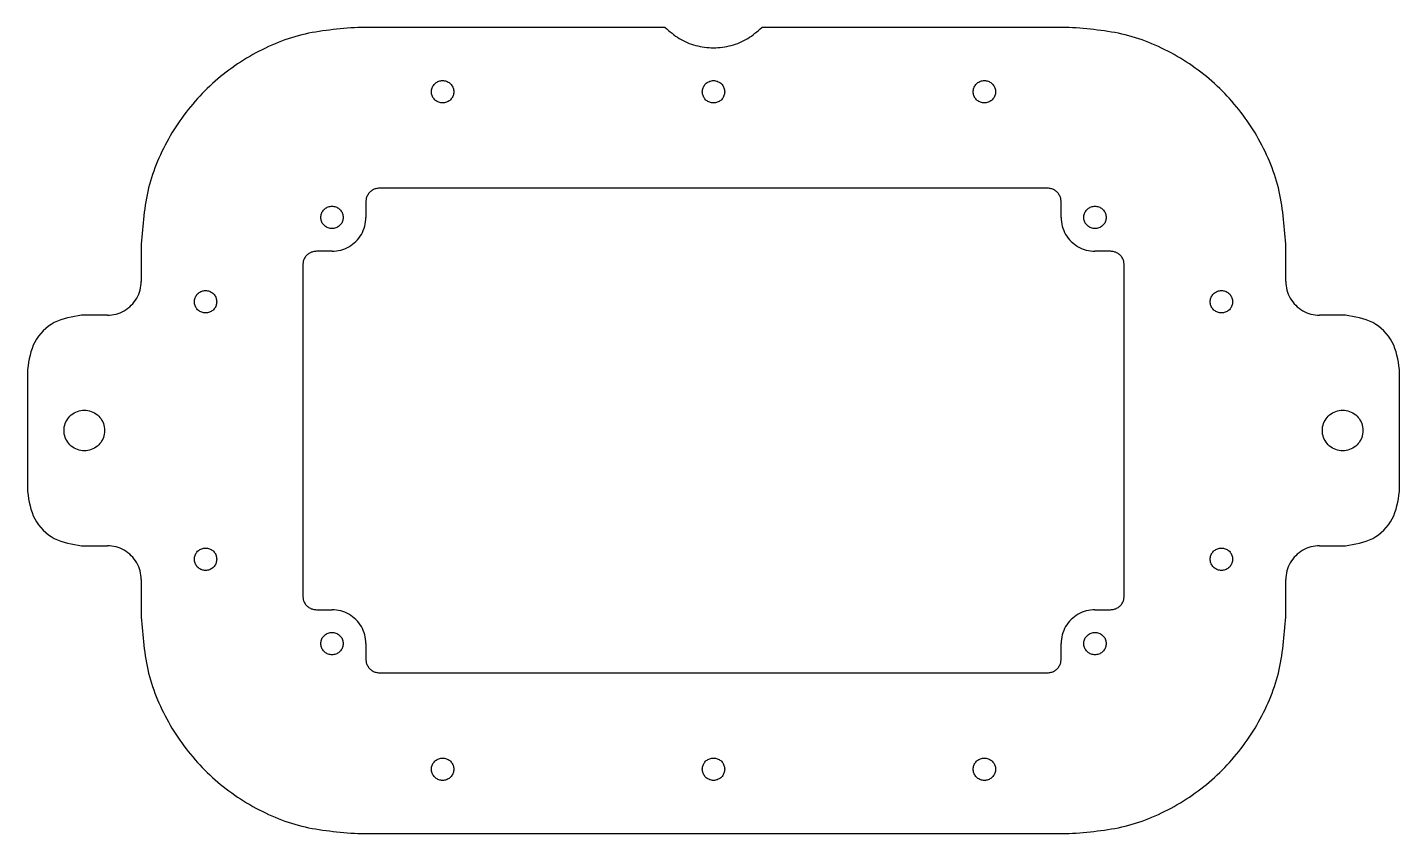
# Model space of a CAD drawing. Extents: x -101 to 101, y -60 to 60.
import ezdxf

# ---------------------------------------------------------------- set-up
doc = ezdxf.new("R2010")
doc.units = 0
doc.layers.get('0').update_dxf_attribs({"linetype": 'CONTINUOUS'})

msp = doc.modelspace()

# ---------------------------------------------------------------- linework, layer by layer
at = {"color": 7}
for p, q in [((-7.141428, 59.5), (-52.5, 59.5)), ((52.5, 59.5), (7.141428, 59.5)), ((-38.35, 50), (-38.35, 50)), ((1.65, 50), (1.65, 50)), ((41.65, 50), (41.65, 50)), ((49.33, 35.76), (-49.33, 35.76)), ((-51.33, 33.76), (-51.33, 31.455)), ((51.33, 31.455), (51.33, 33.76)), ((-54.68, 31.455), (-54.68, 31.455)), ((57.98, 31.455), (57.98, 31.455)), ((-84.5, 27.5), (-84.5, 22.017123)), ((-56.33, 26.455), (-58.635, 26.455)), ((58.635, 26.455), (56.33, 26.455)), ((84.5, 22.017123), (84.5, 27.5)), ((-60.635, 24.455), (-60.635, -24.455)), ((60.635, -24.455), (60.635, 24.455)), ((-73.35, 19), (-73.35, 19)), ((76.65, 19), (76.65, 19)), ((-89.5, 17.017123), (-93.3, 17.017123)), ((93.3, 17.017123), (89.5, 17.017123)), ((-101.3, 9.017123), (-101.3, -9.017123)), ((101.3, -9.017123), (101.3, 9.017123)), ((-89.9, 0), (-89.9, 0)), ((95.9, 0), (95.9, 0)), ((-93.3, -17.017123), (-89.5, -17.017123)), ((89.5, -17.017123), (93.3, -17.017123)), ((-73.35, -19), (-73.35, -19)), ((76.65, -19), (76.65, -19)), ((-84.5, -22.017123), (-84.5, -27.5)), ((84.5, -27.5), (84.5, -22.017123)), ((-58.635, -26.455), (-56.33, -26.455)), ((56.33, -26.455), (58.635, -26.455)), ((-54.68, -31.455), (-54.68, -31.455)), ((-51.33, -31.455), (-51.33, -33.76)), ((51.33, -33.76), (51.33, -31.455)), ((57.98, -31.455), (57.98, -31.455)), ((-49.33, -35.76), (49.33, -35.76)), ((-38.35, -50), (-38.35, -50)), ((1.65, -50), (1.65, -50)), ((41.65, -50), (41.65, -50)), ((-52.5, -59.5), (52.5, -59.5))]:
    msp.add_line(p, q, dxfattribs=at)
for points, knots in [([(-52.5, 59.5), (-55.300424, 59.28668), (-60.878097, 58.861806), (-68.681013, 55.504199), (-75.395933, 50.395933), (-80.504199, 43.681013), (-83.861806, 35.878097), (-84.28668, 30.300424), (-84.5, 27.5)], [0, 0, 0, 0, 8.376796, 16.684271, 25.061068, 33.437864, 41.745339, 50.122135, 50.122135, 50.122135, 50.122135]), ([(-7.141428, 59.5), (-6.472152, 58.914902), (-5.139274, 57.749668), (-2.64572, 56.742392), (0, 56.378288), (2.64572, 56.742392), (5.139274, 57.749668), (6.472152, 58.914902), (7.141428, 59.5)], [0, 0, 0, 0, 2.651068, 5.279656, 7.930725, 10.581793, 13.210381, 15.86145, 15.86145, 15.86145, 15.86145]), ([(84.5, 27.5), (84.28668, 30.300424), (83.861806, 35.878097), (80.504199, 43.681013), (75.395933, 50.395933), (68.681013, 55.504199), (60.878097, 58.861806), (55.300424, 59.28668), (52.5, 59.5)], [0, 0, 0, 0, 8.376796, 16.684271, 25.061068, 33.437864, 41.745339, 50.122135, 50.122135, 50.122135, 50.122135]), ([(-38.35, 50), (-38.369645, 50.192969), (-38.408653, 50.576143), (-38.712309, 51.082582), (-39.157042, 51.459124), (-39.70783, 51.658836), (-40.292296, 51.658836), (-40.842315, 51.459124), (-41.290117, 51.082582), (-41.582371, 50.576143), (-41.684058, 50), (-41.582371, 49.423857), (-41.290117, 48.917419), (-40.842315, 48.540877), (-40.292296, 48.341164), (-39.70783, 48.341164), (-39.157042, 48.540877), (-38.712309, 48.917419), (-38.408653, 49.423857), (-38.369645, 49.807032), (-38.35, 50)], [0, 0, 0, 0, 0.575942, 1.143638, 1.71958, 2.295522, 2.863218, 3.43916, 4.015102, 4.582798, 5.15874, 5.734682, 6.302378, 6.87832, 7.454262, 8.021958, 8.5979, 9.173842, 9.741538, 10.31748, 10.31748, 10.31748, 10.31748]), ([(1.65, 50), (1.630286, 50.192909), (1.59114, 50.575967), (1.28743, 51.082183), (0.842747, 51.458542), (0.292091, 51.65815), (-0.292217, 51.65815), (-0.842102, 51.458542), (-1.289864, 51.082183), (-1.582133, 50.575967), (-1.684178, 50), (-1.582133, 49.424033), (-1.289864, 48.917817), (-0.842102, 48.541458), (-0.292217, 48.34185), (0.292091, 48.34185), (0.842747, 48.541458), (1.28743, 48.917817), (1.59114, 49.424033), (1.630286, 49.807091), (1.65, 50)], [0, 0, 0, 0, 0.575791, 1.143341, 1.719132, 2.294923, 2.862473, 3.438264, 4.014055, 4.581605, 5.157396, 5.733187, 6.300737, 6.876528, 7.452319, 8.019869, 8.59566, 9.171451, 9.739001, 10.314792, 10.314792, 10.314792, 10.314792]), ([(41.65, 50), (41.630355, 50.192969), (41.591347, 50.576143), (41.287691, 51.082582), (40.842958, 51.459124), (40.29217, 51.658836), (39.707704, 51.658836), (39.157685, 51.459124), (38.709883, 51.082582), (38.417629, 50.576143), (38.315942, 50), (38.417629, 49.423857), (38.709883, 48.917419), (39.157685, 48.540877), (39.707704, 48.341164), (40.29217, 48.341164), (40.842958, 48.540877), (41.287691, 48.917419), (41.591347, 49.423857), (41.630355, 49.807032), (41.65, 50)], [0, 0, 0, 0, 0.575942, 1.143638, 1.71958, 2.295522, 2.863218, 3.43916, 4.015102, 4.582798, 5.15874, 5.734682, 6.302378, 6.87832, 7.454262, 8.021958, 8.5979, 9.173842, 9.741538, 10.31748, 10.31748, 10.31748, 10.31748]), ([(-49.33, 35.76), (-49.505027, 35.746668), (-49.853631, 35.720113), (-50.341313, 35.510263), (-50.760996, 35.190996), (-51.080263, 34.771313), (-51.290113, 34.283631), (-51.316668, 33.935027), (-51.33, 33.76)], [0, 0, 0, 0, 0.52355, 1.042767, 1.566317, 2.089866, 2.609084, 3.132633, 3.132633, 3.132633, 3.132633]), ([(51.33, 33.76), (51.316668, 33.935027), (51.290113, 34.283631), (51.080263, 34.771313), (50.760996, 35.190996), (50.341313, 35.510263), (49.853631, 35.720113), (49.505027, 35.746668), (49.33, 35.76)], [0, 0, 0, 0, 0.52355, 1.042767, 1.566317, 2.089866, 2.609084, 3.132633, 3.132633, 3.132633, 3.132633]), ([(-54.68, 31.455), (-54.699714, 31.647909), (-54.73886, 32.030967), (-55.04257, 32.537183), (-55.487253, 32.913542), (-56.037909, 33.11315), (-56.622217, 33.11315), (-57.172102, 32.913542), (-57.619864, 32.537183), (-57.912133, 32.030967), (-58.014178, 31.455), (-57.912133, 30.879033), (-57.619864, 30.372817), (-57.172102, 29.996458), (-56.622217, 29.79685), (-56.037909, 29.79685), (-55.487253, 29.996458), (-55.04257, 30.372817), (-54.73886, 30.879033), (-54.699714, 31.262091), (-54.68, 31.455)], [0, 0, 0, 0, 0.575791, 1.143341, 1.719132, 2.294923, 2.862473, 3.438264, 4.014055, 4.581605, 5.157396, 5.733187, 6.300737, 6.876528, 7.452319, 8.019869, 8.59566, 9.171451, 9.739001, 10.314792, 10.314792, 10.314792, 10.314792]), ([(57.98, 31.455), (57.960286, 31.647909), (57.92114, 32.030967), (57.61743, 32.537183), (57.172747, 32.913542), (56.622091, 33.11315), (56.037783, 33.11315), (55.487898, 32.913542), (55.040136, 32.537183), (54.747867, 32.030967), (54.645822, 31.455), (54.747867, 30.879033), (55.040136, 30.372817), (55.487898, 29.996458), (56.037783, 29.79685), (56.622091, 29.79685), (57.172747, 29.996458), (57.61743, 30.372817), (57.92114, 30.879033), (57.960286, 31.262091), (57.98, 31.455)], [0, 0, 0, 0, 0.575791, 1.143341, 1.719132, 2.294923, 2.862473, 3.438264, 4.014055, 4.581605, 5.157396, 5.733187, 6.300737, 6.876528, 7.452319, 8.019869, 8.59566, 9.171451, 9.739001, 10.314792, 10.314792, 10.314792, 10.314792]), ([(-56.33, 26.455), (-55.892434, 26.488331), (-55.020922, 26.554718), (-53.801717, 27.079344), (-52.75251, 27.87751), (-51.954344, 28.926717), (-51.429718, 30.145922), (-51.363331, 31.017434), (-51.33, 31.455)], [0, 0, 0, 0, 1.308874, 2.606917, 3.915792, 5.224666, 6.522709, 7.831584, 7.831584, 7.831584, 7.831584]), ([(51.33, 31.455), (51.363331, 31.017434), (51.429718, 30.145922), (51.954344, 28.926717), (52.75251, 27.87751), (53.801717, 27.079344), (55.020922, 26.554718), (55.892434, 26.488331), (56.33, 26.455)], [0, 0, 0, 0, 1.308874, 2.606917, 3.915792, 5.224666, 6.522709, 7.831584, 7.831584, 7.831584, 7.831584]), ([(-58.635, 26.455), (-58.810026, 26.441667), (-59.158631, 26.415113), (-59.646313, 26.205262), (-60.065996, 25.885996), (-60.385262, 25.466313), (-60.595113, 24.978631), (-60.621667, 24.630026), (-60.635, 24.455)], [0, 0, 0, 0, 0.52355, 1.042767, 1.566317, 2.089866, 2.609084, 3.132633, 3.132633, 3.132633, 3.132633]), ([(60.635, 24.455), (60.621667, 24.630026), (60.595113, 24.978631), (60.385262, 25.466313), (60.065996, 25.885996), (59.646313, 26.205262), (59.158631, 26.415113), (58.810026, 26.441667), (58.635, 26.455)], [0, 0, 0, 0, 0.52355, 1.042767, 1.566317, 2.089866, 2.609084, 3.132633, 3.132633, 3.132633, 3.132633]), ([(-89.5, 17.017123), (-89.062434, 17.050454), (-88.190922, 17.116841), (-86.971717, 17.641467), (-85.92251, 18.439633), (-85.124344, 19.488839), (-84.599718, 20.708045), (-84.533331, 21.579556), (-84.5, 22.017123)], [0, 0, 0, 0, 1.308874, 2.606917, 3.915792, 5.224666, 6.522709, 7.831583, 7.831583, 7.831583, 7.831583]), ([(-73.35, 19), (-73.369645, 19.192969), (-73.408653, 19.576143), (-73.712309, 20.082581), (-74.157042, 20.459124), (-74.70783, 20.658836), (-75.292296, 20.658836), (-75.842315, 20.459124), (-76.290117, 20.082581), (-76.582371, 19.576143), (-76.684058, 19), (-76.582371, 18.423857), (-76.290117, 17.917419), (-75.842315, 17.540876), (-75.292296, 17.341164), (-74.70783, 17.341164), (-74.157042, 17.540876), (-73.712309, 17.917419), (-73.408653, 18.423857), (-73.369645, 18.807031), (-73.35, 19)], [0, 0, 0, 0, 0.575942, 1.143638, 1.71958, 2.295522, 2.863218, 3.43916, 4.015102, 4.582798, 5.15874, 5.734682, 6.302378, 6.87832, 7.454262, 8.021958, 8.5979, 9.173842, 9.741538, 10.31748, 10.31748, 10.31748, 10.31748]), ([(76.65, 19), (76.630355, 19.192969), (76.591347, 19.576143), (76.287691, 20.082581), (75.842958, 20.459124), (75.29217, 20.658836), (74.707704, 20.658836), (74.157685, 20.459124), (73.709883, 20.082581), (73.417629, 19.576143), (73.315942, 19), (73.417629, 18.423857), (73.709883, 17.917419), (74.157685, 17.540876), (74.707704, 17.341164), (75.29217, 17.341164), (75.842958, 17.540876), (76.287691, 17.917419), (76.591347, 18.423857), (76.630355, 18.807031), (76.65, 19)], [0, 0, 0, 0, 0.575942, 1.143638, 1.71958, 2.295522, 2.863218, 3.43916, 4.015102, 4.582798, 5.15874, 5.734682, 6.302378, 6.87832, 7.454262, 8.021958, 8.5979, 9.173842, 9.741538, 10.31748, 10.31748, 10.31748, 10.31748]), ([(84.5, 22.017123), (84.533331, 21.579556), (84.599718, 20.708045), (85.124344, 19.488839), (85.92251, 18.439633), (86.971717, 17.641467), (88.190922, 17.116841), (89.062434, 17.050454), (89.5, 17.017123)], [0, 0, 0, 0, 1.308874, 2.606917, 3.915792, 5.224666, 6.522709, 7.831583, 7.831583, 7.831583, 7.831583]), ([(-93.3, 17.017123), (-94.701807, 16.797081), (-97.463843, 16.363525), (-100.646402, 13.180965), (-101.079959, 10.418929), (-101.3, 9.017123)], [0, 0, 0, 0, 4.182873, 8.241683, 12.424557, 12.424557, 12.424557, 12.424557]), ([(101.3, 9.017123), (101.079959, 10.418929), (100.646402, 13.180965), (97.463843, 16.363525), (94.701807, 16.797081), (93.3, 17.017123)], [0, 0, 0, 0, 4.182873, 8.241683, 12.424557, 12.424557, 12.424557, 12.424557]), ([(-89.9, 0), (-89.935844, 0.350744), (-90.007019, 1.047212), (-90.559219, 1.967605), (-91.367733, 2.651894), (-92.368926, 3.014817), (-93.431304, 3.014817), (-94.431095, 2.651894), (-95.245208, 1.967605), (-95.776605, 1.047212), (-95.962142, 0), (-95.776605, -1.047212), (-95.245208, -1.967605), (-94.431094, -2.651894), (-93.431304, -3.014817), (-92.368926, -3.014817), (-91.367733, -2.651894), (-90.559219, -1.967605), (-90.007019, -1.047212), (-89.935844, -0.350744), (-89.9, 0)], [0, 0, 0, 0, 1.046892, 2.078802, 3.125694, 4.172587, 5.204496, 6.251389, 7.298281, 8.330191, 9.377083, 10.423975, 11.455885, 12.502777, 13.549669, 14.581579, 15.628471, 16.675364, 17.707273, 18.754166, 18.754166, 18.754166, 18.754166]), ([(95.9, 0), (95.864156, 0.350744), (95.792981, 1.047212), (95.240781, 1.967605), (94.432267, 2.651894), (93.431074, 3.014817), (92.368696, 3.014817), (91.368906, 2.651894), (90.554792, 1.967605), (90.023395, 1.047212), (89.837858, 0), (90.023395, -1.047212), (90.554792, -1.967605), (91.368906, -2.651894), (92.368696, -3.014817), (93.431074, -3.014817), (94.432267, -2.651894), (95.240781, -1.967605), (95.792981, -1.047212), (95.864156, -0.350744), (95.9, 0)], [0, 0, 0, 0, 1.046892, 2.078802, 3.125694, 4.172587, 5.204496, 6.251389, 7.298281, 8.330191, 9.377083, 10.423975, 11.455885, 12.502777, 13.549669, 14.581579, 15.628471, 16.675364, 17.707273, 18.754166, 18.754166, 18.754166, 18.754166]), ([(-101.3, -9.017123), (-101.079959, -10.418929), (-100.646402, -13.180966), (-97.463843, -16.363525), (-94.701807, -16.797082), (-93.3, -17.017123)], [0, 0, 0, 0, 4.182873, 8.241683, 12.424557, 12.424557, 12.424557, 12.424557]), ([(93.3, -17.017123), (94.701807, -16.797082), (97.463843, -16.363525), (100.646402, -13.180966), (101.079959, -10.418929), (101.3, -9.017123)], [0, 0, 0, 0, 4.182873, 8.241683, 12.424557, 12.424557, 12.424557, 12.424557]), ([(-84.5, -22.017123), (-84.533331, -21.579557), (-84.599718, -20.708045), (-85.124344, -19.48884), (-85.92251, -18.439633), (-86.971717, -17.641467), (-88.190922, -17.116841), (-89.062434, -17.050454), (-89.5, -17.017123)], [0, 0, 0, 0, 1.308874, 2.606917, 3.915792, 5.224666, 6.522709, 7.831583, 7.831583, 7.831583, 7.831583]), ([(-73.35, -19), (-73.369645, -18.807031), (-73.408653, -18.423857), (-73.712309, -17.917418), (-74.157042, -17.540876), (-74.70783, -17.341164), (-75.292296, -17.341164), (-75.842315, -17.540876), (-76.290117, -17.917418), (-76.582371, -18.423857), (-76.684058, -19), (-76.582371, -19.576143), (-76.290117, -20.082581), (-75.842315, -20.459123), (-75.292296, -20.658836), (-74.70783, -20.658836), (-74.157042, -20.459123), (-73.712309, -20.082581), (-73.408653, -19.576143), (-73.369645, -19.192968), (-73.35, -19)], [0, 0, 0, 0, 0.575942, 1.143638, 1.71958, 2.295522, 2.863218, 3.43916, 4.015102, 4.582798, 5.15874, 5.734682, 6.302378, 6.87832, 7.454262, 8.021958, 8.5979, 9.173842, 9.741538, 10.31748, 10.31748, 10.31748, 10.31748]), ([(76.65, -19), (76.630355, -18.807031), (76.591347, -18.423857), (76.287691, -17.917418), (75.842958, -17.540876), (75.29217, -17.341164), (74.707704, -17.341164), (74.157685, -17.540876), (73.709883, -17.917418), (73.417629, -18.423857), (73.315942, -19), (73.417629, -19.576143), (73.709883, -20.082581), (74.157685, -20.459123), (74.707704, -20.658836), (75.29217, -20.658836), (75.842958, -20.459123), (76.287691, -20.082581), (76.591347, -19.576143), (76.630355, -19.192968), (76.65, -19)], [0, 0, 0, 0, 0.575942, 1.143638, 1.71958, 2.295522, 2.863218, 3.43916, 4.015102, 4.582798, 5.15874, 5.734682, 6.302378, 6.87832, 7.454262, 8.021958, 8.5979, 9.173842, 9.741538, 10.31748, 10.31748, 10.31748, 10.31748]), ([(89.5, -17.017123), (89.062434, -17.050454), (88.190922, -17.116841), (86.971717, -17.641467), (85.92251, -18.439633), (85.124344, -19.48884), (84.599718, -20.708045), (84.533331, -21.579557), (84.5, -22.017123)], [0, 0, 0, 0, 1.308874, 2.606917, 3.915792, 5.224666, 6.522709, 7.831583, 7.831583, 7.831583, 7.831583]), ([(-60.635, -24.455), (-60.621667, -24.630027), (-60.595113, -24.978631), (-60.385262, -25.466313), (-60.065996, -25.885996), (-59.646313, -26.205263), (-59.158631, -26.415113), (-58.810026, -26.441668), (-58.635, -26.455)], [0, 0, 0, 0, 0.52355, 1.042767, 1.566317, 2.089866, 2.609084, 3.132633, 3.132633, 3.132633, 3.132633]), ([(58.635, -26.455), (58.810026, -26.441668), (59.158631, -26.415113), (59.646313, -26.205263), (60.065996, -25.885996), (60.385262, -25.466313), (60.595113, -24.978631), (60.621667, -24.630027), (60.635, -24.455)], [0, 0, 0, 0, 0.52355, 1.042767, 1.566317, 2.089866, 2.609084, 3.132633, 3.132633, 3.132633, 3.132633]), ([(-84.5, -27.5), (-84.28668, -30.300424), (-83.861806, -35.878096), (-80.504199, -43.681013), (-75.395933, -50.395933), (-68.681013, -55.504199), (-60.878097, -58.861806), (-55.300424, -59.28668), (-52.5, -59.5)], [0, 0, 0, 0, 8.376796, 16.684271, 25.061068, 33.437864, 41.745339, 50.122135, 50.122135, 50.122135, 50.122135]), ([(-51.33, -31.455), (-51.363331, -31.017434), (-51.429718, -30.145922), (-51.954344, -28.926717), (-52.75251, -27.87751), (-53.801717, -27.079344), (-55.020922, -26.554718), (-55.892434, -26.488331), (-56.33, -26.455)], [0, 0, 0, 0, 1.308874, 2.606917, 3.915792, 5.224666, 6.522709, 7.831583, 7.831583, 7.831583, 7.831583]), ([(56.33, -26.455), (55.892434, -26.488331), (55.020922, -26.554718), (53.801717, -27.079344), (52.75251, -27.87751), (51.954344, -28.926717), (51.429718, -30.145922), (51.363331, -31.017434), (51.33, -31.455)], [0, 0, 0, 0, 1.308874, 2.606917, 3.915792, 5.224666, 6.522709, 7.831583, 7.831583, 7.831583, 7.831583]), ([(52.5, -59.5), (55.300424, -59.28668), (60.878097, -58.861806), (68.681013, -55.504199), (75.395933, -50.395933), (80.504199, -43.681013), (83.861806, -35.878096), (84.28668, -30.300424), (84.5, -27.5)], [0, 0, 0, 0, 8.376796, 16.684271, 25.061068, 33.437864, 41.745339, 50.122135, 50.122135, 50.122135, 50.122135]), ([(-54.68, -31.455), (-54.699714, -31.262091), (-54.73886, -30.879033), (-55.04257, -30.372817), (-55.487253, -29.996458), (-56.037909, -29.79685), (-56.622217, -29.79685), (-57.172102, -29.996458), (-57.619864, -30.372817), (-57.912133, -30.879033), (-58.014178, -31.455), (-57.912133, -32.030967), (-57.619864, -32.537183), (-57.172102, -32.913542), (-56.622217, -33.11315), (-56.037909, -33.11315), (-55.487253, -32.913542), (-55.04257, -32.537183), (-54.73886, -32.030967), (-54.699714, -31.647909), (-54.68, -31.455)], [0, 0, 0, 0, 0.575791, 1.143341, 1.719132, 2.294923, 2.862473, 3.438264, 4.014055, 4.581605, 5.157396, 5.733187, 6.300737, 6.876528, 7.452319, 8.019869, 8.59566, 9.171451, 9.739001, 10.314792, 10.314792, 10.314792, 10.314792]), ([(57.98, -31.455), (57.960286, -31.262091), (57.92114, -30.879033), (57.61743, -30.372817), (57.172747, -29.996458), (56.622091, -29.79685), (56.037783, -29.79685), (55.487898, -29.996458), (55.040136, -30.372817), (54.747867, -30.879033), (54.645822, -31.455), (54.747867, -32.030967), (55.040136, -32.537183), (55.487898, -32.913542), (56.037783, -33.11315), (56.622091, -33.11315), (57.172747, -32.913542), (57.61743, -32.537183), (57.92114, -32.030967), (57.960286, -31.647909), (57.98, -31.455)], [0, 0, 0, 0, 0.575791, 1.143341, 1.719132, 2.294923, 2.862473, 3.438264, 4.014055, 4.581605, 5.157396, 5.733187, 6.300737, 6.876528, 7.452319, 8.019869, 8.59566, 9.171451, 9.739001, 10.314792, 10.314792, 10.314792, 10.314792]), ([(-51.33, -33.76), (-51.316668, -33.935026), (-51.290113, -34.283631), (-51.080263, -34.771313), (-50.760996, -35.190996), (-50.341313, -35.510262), (-49.853631, -35.720113), (-49.505027, -35.746667), (-49.33, -35.76)], [0, 0, 0, 0, 0.52355, 1.042767, 1.566317, 2.089866, 2.609084, 3.132633, 3.132633, 3.132633, 3.132633]), ([(49.33, -35.76), (49.505027, -35.746667), (49.853631, -35.720113), (50.341313, -35.510262), (50.760996, -35.190996), (51.080263, -34.771313), (51.290113, -34.283631), (51.316668, -33.935026), (51.33, -33.76)], [0, 0, 0, 0, 0.52355, 1.042767, 1.566317, 2.089866, 2.609084, 3.132633, 3.132633, 3.132633, 3.132633]), ([(-38.35, -50), (-38.369645, -49.807031), (-38.408653, -49.423857), (-38.712309, -48.917419), (-39.157042, -48.540876), (-39.70783, -48.341164), (-40.292296, -48.341164), (-40.842315, -48.540876), (-41.290117, -48.917419), (-41.582371, -49.423857), (-41.684058, -50), (-41.582371, -50.576143), (-41.290117, -51.082581), (-40.842315, -51.459124), (-40.292296, -51.658836), (-39.70783, -51.658836), (-39.157042, -51.459124), (-38.712309, -51.082581), (-38.408653, -50.576143), (-38.369645, -50.192969), (-38.35, -50)], [0, 0, 0, 0, 0.575942, 1.143638, 1.71958, 2.295522, 2.863218, 3.43916, 4.015102, 4.582798, 5.15874, 5.734682, 6.302378, 6.87832, 7.454262, 8.021958, 8.5979, 9.173842, 9.741538, 10.31748, 10.31748, 10.31748, 10.31748]), ([(1.65, -50), (1.630286, -49.807091), (1.59114, -49.424033), (1.28743, -48.917817), (0.842747, -48.541458), (0.292091, -48.34185), (-0.292217, -48.34185), (-0.842102, -48.541458), (-1.289864, -48.917817), (-1.582133, -49.424033), (-1.684178, -50), (-1.582133, -50.575967), (-1.289864, -51.082183), (-0.842102, -51.458542), (-0.292217, -51.65815), (0.292091, -51.65815), (0.842747, -51.458542), (1.28743, -51.082183), (1.59114, -50.575967), (1.630286, -50.192909), (1.65, -50)], [0, 0, 0, 0, 0.575791, 1.143341, 1.719132, 2.294923, 2.862473, 3.438264, 4.014055, 4.581605, 5.157396, 5.733187, 6.300737, 6.876528, 7.452319, 8.019869, 8.59566, 9.171451, 9.739001, 10.314792, 10.314792, 10.314792, 10.314792]), ([(41.65, -50), (41.630355, -49.807031), (41.591347, -49.423857), (41.287691, -48.917419), (40.842958, -48.540876), (40.29217, -48.341164), (39.707704, -48.341164), (39.157685, -48.540876), (38.709883, -48.917419), (38.417629, -49.423857), (38.315942, -50), (38.417629, -50.576143), (38.709883, -51.082581), (39.157685, -51.459124), (39.707704, -51.658836), (40.29217, -51.658836), (40.842958, -51.459124), (41.287691, -51.082581), (41.591347, -50.576143), (41.630355, -50.192969), (41.65, -50)], [0, 0, 0, 0, 0.575942, 1.143638, 1.71958, 2.295522, 2.863218, 3.43916, 4.015102, 4.582798, 5.15874, 5.734682, 6.302378, 6.87832, 7.454262, 8.021958, 8.5979, 9.173842, 9.741538, 10.31748, 10.31748, 10.31748, 10.31748])]:
    msp.add_open_spline(points, degree=3, knots=knots, dxfattribs=at)

doc.saveas('drawing.dxf')
